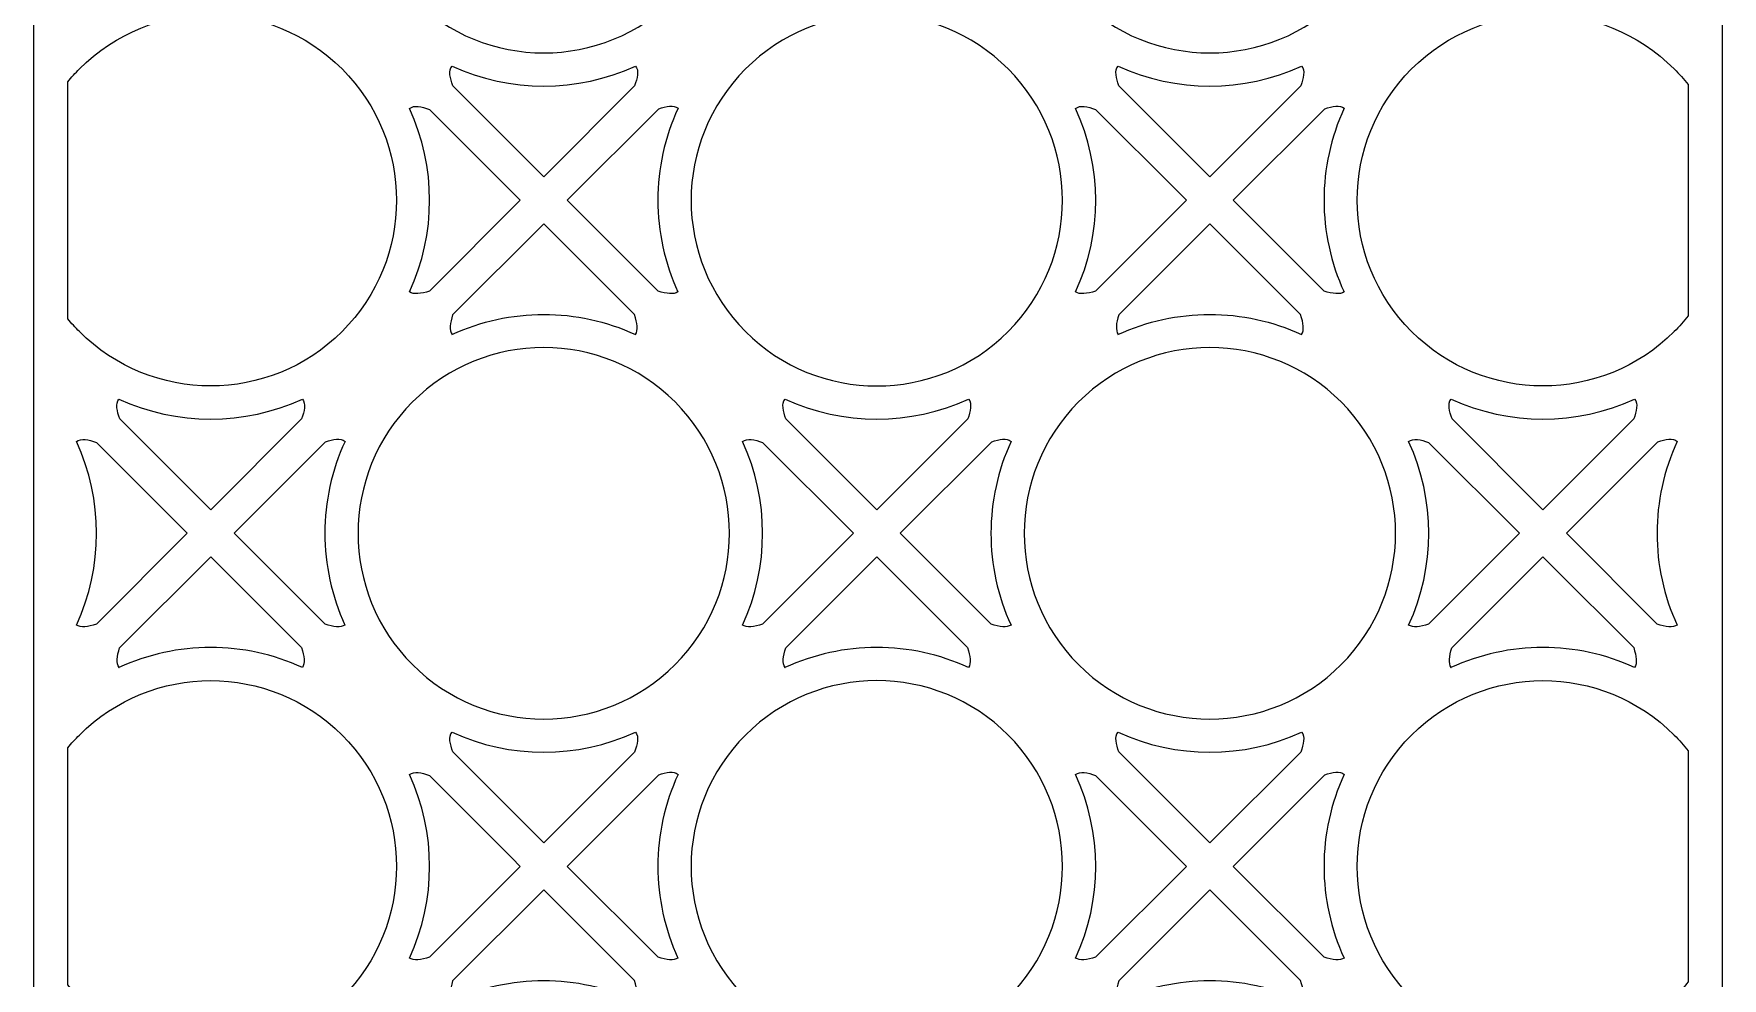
# Model space of a CAD drawing. Header units: centimetres. Extents: x -27 to -20.5, y -6.6 to 6.9.
# Drawn here: x -27 to -20.55, y -3.47 to 0.14 of the extents above; entities that cross this region are included whole.
import ezdxf

# ---------------------------------------------------------------- set-up
doc = ezdxf.new("R2010")
doc.units = ezdxf.units.CM
doc.header["$MEASUREMENT"] = 0
doc.layers.add('layer 1', color=7, linetype='Continuous')

msp = doc.modelspace()

# ---------------------------------------------------------------- linework, layer by layer
at = {"layer": 'layer 1', "color": 250}
for points, knots in [([(-20.54616, -6.61448), (-20.54616, -6.61448), (-20.54616, -6.56891), (-20.54616, -6.56891), (-20.54616, -6.56891), (-20.54616, -6.56891), (-20.54616, -6.48463), (-20.54616, -6.48463), (-20.54616, -6.48463), (-20.54616, -6.48463), (-20.54616, 6.72682), (-20.54616, 6.72682), (-20.54616, 6.72682), (-20.54616, 6.72682), (-20.54616, 6.81765), (-20.54616, 6.81765), (-20.54616, 6.81765), (-20.54616, 6.81765), (-20.54616, 6.85667), (-20.54616, 6.85667), (-20.54616, 6.85667), (-20.54616, 6.85667), (-26.86929, 6.85667), (-26.86929, 6.85667), (-26.86929, 6.85667), (-26.86929, 6.85667), (-26.90224, 6.85667), (-26.90224, 6.85667), (-26.90224, 6.85667), (-26.90224, 6.85667), (-26.99914, 6.85667), (-26.99914, 6.85667), (-26.99914, 6.85667), (-26.99914, 6.85667), (-26.99914, -6.48463), (-26.99914, -6.48463), (-26.99914, -6.48463), (-26.99914, -6.48463), (-26.99914, -6.51149), (-26.99914, -6.51149), (-26.99914, -6.51149), (-26.99914, -6.51149), (-26.99914, -6.61448), (-26.99914, -6.61448), (-26.99914, -6.61448), (-26.99914, -6.61448), (-20.54616, -6.61448), (-20.54616, -6.61448)], [0, 0, 0, 0, 0.0769231, 0.0769231, 0.0769231, 0.0769231, 0.1538462, 0.1538462, 0.1538462, 0.1538462, 0.2307692, 0.2307692, 0.2307692, 0.2307692, 0.3076923, 0.3076923, 0.3076923, 0.3076923, 0.3846154, 0.3846154, 0.3846154, 0.3846154, 0.4615385, 0.4615385, 0.4615385, 0.4615385, 0.5384615, 0.5384615, 0.5384615, 0.5384615, 0.6153846, 0.6153846, 0.6153846, 0.6153846, 0.6923077, 0.6923077, 0.6923077, 0.6923077, 0.7692308, 0.7692308, 0.7692308, 0.7692308, 0.8461538, 0.8461538, 0.8461538, 0.8461538, 1, 1, 1, 1]), ([(-25.55192, 1.27706), (-25.27479, 1.5542), (-24.82528, 1.5542), (-24.54817, 1.27706), (-24.54817, 1.27706), (-24.27103, 0.99994), (-24.27103, 0.55044), (-24.54817, 0.27332), (-24.54817, 0.27332), (-24.82528, -0.00382), (-25.27479, -0.00382), (-25.55192, 0.27332), (-25.55192, 0.27332), (-25.82905, 0.55044), (-25.82905, 0.99994), (-25.55192, 1.27706)], [0, 0, 0, 0, 0.2, 0.2, 0.2, 0.2, 0.4, 0.4, 0.4, 0.4, 0.6, 0.6, 0.6, 0.6, 1, 1, 1, 1]), ([(-23.00624, 1.27706), (-22.7291, 1.5542), (-22.2796, 1.5542), (-22.00248, 1.27706), (-22.00248, 1.27706), (-21.72536, 0.99994), (-21.72536, 0.55044), (-22.00248, 0.27332), (-22.00248, 0.27332), (-22.2796, -0.00382), (-22.7291, -0.00382), (-23.00624, 0.27332), (-23.00624, 0.27332), (-23.28336, 0.55044), (-23.28336, 0.99994), (-23.00624, 1.27706)], [0, 0, 0, 0, 0.2, 0.2, 0.2, 0.2, 0.4, 0.4, 0.4, 0.4, 0.6, 0.6, 0.6, 0.6, 1, 1, 1, 1]), ([(-26.86929, -0.95063), (-26.85533, -0.96744), (-26.84051, -0.98377), (-26.82475, -0.99953), (-26.82475, -0.99953), (-26.54764, -1.27666), (-26.09814, -1.27666), (-25.821, -0.99953), (-25.821, -0.99953), (-25.54388, -0.7224), (-25.54388, -0.2729), (-25.821, 0.00423), (-25.821, 0.00423), (-26.09814, 0.28137), (-26.54764, 0.28137), (-26.82475, 0.00423), (-26.82475, 0.00423), (-26.84051, -0.01153), (-26.85533, -0.02787), (-26.86929, -0.04468), (-26.86929, -0.04468), (-26.86929, -0.04468), (-26.86929, -0.95063), (-26.86929, -0.95063)], [0, 0, 0, 0, 0.1428571, 0.1428571, 0.1428571, 0.1428571, 0.2857143, 0.2857143, 0.2857143, 0.2857143, 0.4285714, 0.4285714, 0.4285714, 0.4285714, 0.5714286, 0.5714286, 0.5714286, 0.5714286, 0.7142857, 0.7142857, 0.7142857, 0.7142857, 1, 1, 1, 1]), ([(-24.27907, 0.00423), (-24.00195, 0.28137), (-23.55245, 0.28137), (-23.27531, 0.00423), (-23.27531, 0.00423), (-22.99819, -0.2729), (-22.99819, -0.7224), (-23.27531, -0.99953), (-23.27531, -0.99953), (-23.55245, -1.27666), (-24.00195, -1.27666), (-24.27907, -0.99953), (-24.27907, -0.99953), (-24.55621, -0.7224), (-24.55621, -0.2729), (-24.27907, 0.00423)], [0, 0, 0, 0, 0.2, 0.2, 0.2, 0.2, 0.4, 0.4, 0.4, 0.4, 0.6, 0.6, 0.6, 0.6, 1, 1, 1, 1]), ([(-20.67601, -0.05585), (-20.69257, -0.03508), (-20.71041, -0.015), (-20.72964, 0.00423), (-20.72964, 0.00423), (-21.00677, 0.28137), (-21.45626, 0.28137), (-21.7334, 0.00423), (-21.7334, 0.00423), (-22.01052, -0.2729), (-22.01052, -0.7224), (-21.7334, -0.99953), (-21.7334, -0.99953), (-21.45626, -1.27666), (-21.00677, -1.27666), (-20.72964, -0.99953), (-20.72964, -0.99953), (-20.71041, -0.9803), (-20.69257, -0.96023), (-20.67601, -0.93946), (-20.67601, -0.93946), (-20.67601, -0.93946), (-20.67601, -0.05585), (-20.67601, -0.05585)], [0, 0, 0, 0, 0.1428571, 0.1428571, 0.1428571, 0.1428571, 0.2857143, 0.2857143, 0.2857143, 0.2857143, 0.4285714, 0.4285714, 0.4285714, 0.4285714, 0.5714286, 0.5714286, 0.5714286, 0.5714286, 0.7142857, 0.7142857, 0.7142857, 0.7142857, 1, 1, 1, 1]), ([(-25.05004, -0.40795), (-25.05004, -0.40795), (-24.70275, -0.06067), (-24.70275, -0.06067), (-24.70275, -0.06067), (-24.69217, -0.03058), (-24.68498, -0.00221), (-24.69945, 0.01538), (-24.69945, 0.01538), (-24.92131, -0.08694), (-25.17882, -0.08695), (-25.40067, 0.01537), (-25.40067, 0.01537), (-25.41509, -0.00221), (-25.408, -0.03052), (-25.39744, -0.06056), (-25.39744, -0.06056), (-25.39744, -0.06056), (-25.05004, -0.40795), (-25.05004, -0.40795)], [0, 0, 0, 0, 0.1666667, 0.1666667, 0.1666667, 0.1666667, 0.3333333, 0.3333333, 0.3333333, 0.3333333, 0.5, 0.5, 0.5, 0.5, 0.6666667, 0.6666667, 0.6666667, 0.6666667, 1, 1, 1, 1]), ([(-22.50435, -0.40795), (-22.50435, -0.40795), (-22.15707, -0.06067), (-22.15707, -0.06067), (-22.15707, -0.06067), (-22.14648, -0.03058), (-22.13931, -0.00221), (-22.15377, 0.01538), (-22.15377, 0.01538), (-22.37562, -0.08694), (-22.63315, -0.08695), (-22.85499, 0.01537), (-22.85499, 0.01537), (-22.86941, -0.00221), (-22.86233, -0.03052), (-22.85175, -0.06057), (-22.85175, -0.06057), (-22.85175, -0.06057), (-22.50436, -0.40795), (-22.50436, -0.40795), (-22.50436, -0.40795), (-22.50436, -0.40795), (-22.50435, -0.40795), (-22.50435, -0.40795)], [0, 0, 0, 0, 0.1428571, 0.1428571, 0.1428571, 0.1428571, 0.2857143, 0.2857143, 0.2857143, 0.2857143, 0.4285714, 0.4285714, 0.4285714, 0.4285714, 0.5714286, 0.5714286, 0.5714286, 0.5714286, 0.7142857, 0.7142857, 0.7142857, 0.7142857, 1, 1, 1, 1]), ([(-25.48676, -0.84468), (-25.48676, -0.84468), (-25.13974, -0.49766), (-25.13974, -0.49766), (-25.13974, -0.49766), (-25.13974, -0.49766), (-25.48708, -0.15032), (-25.48708, -0.15032), (-25.48708, -0.15032), (-25.51718, -0.13973), (-25.54552, -0.13258), (-25.56311, -0.14707), (-25.56311, -0.14707), (-25.46082, -0.3689), (-25.4608, -0.62632), (-25.56308, -0.84817), (-25.56308, -0.84817), (-25.54683, -0.85889), (-25.51965, -0.85545), (-25.48676, -0.84468)], [0, 0, 0, 0, 0.1666667, 0.1666667, 0.1666667, 0.1666667, 0.3333333, 0.3333333, 0.3333333, 0.3333333, 0.5, 0.5, 0.5, 0.5, 0.6666667, 0.6666667, 0.6666667, 0.6666667, 1, 1, 1, 1]), ([(-24.6109, -0.14823), (-24.6109, -0.14823), (-24.96034, -0.49766), (-24.96034, -0.49766), (-24.96034, -0.49766), (-24.96034, -0.49766), (-24.61326, -0.84474), (-24.61326, -0.84474), (-24.61326, -0.84474), (-24.58044, -0.85545), (-24.55331, -0.85888), (-24.53708, -0.84821), (-24.53708, -0.84821), (-24.63949, -0.6261), (-24.63937, -0.36834), (-24.53673, -0.14634), (-24.53673, -0.14634), (-24.55379, -0.13163), (-24.58142, -0.13801), (-24.6109, -0.14823)], [0, 0, 0, 0, 0.1666667, 0.1666667, 0.1666667, 0.1666667, 0.3333333, 0.3333333, 0.3333333, 0.3333333, 0.5, 0.5, 0.5, 0.5, 0.6666667, 0.6666667, 0.6666667, 0.6666667, 1, 1, 1, 1]), ([(-22.94107, -0.84468), (-22.94107, -0.84468), (-22.59406, -0.49766), (-22.59406, -0.49766), (-22.59406, -0.49766), (-22.59406, -0.49766), (-22.62475, -0.46696), (-22.62475, -0.46696), (-22.62475, -0.46696), (-22.62475, -0.46696), (-22.94141, -0.15032), (-22.94141, -0.15032), (-22.94141, -0.15032), (-22.9715, -0.13973), (-22.99984, -0.13258), (-23.01743, -0.14707), (-23.01743, -0.14707), (-22.91513, -0.3689), (-22.91511, -0.62632), (-23.01739, -0.84817), (-23.01739, -0.84817), (-23.00115, -0.85889), (-22.97396, -0.85545), (-22.94107, -0.84468)], [0, 0, 0, 0, 0.1428571, 0.1428571, 0.1428571, 0.1428571, 0.2857143, 0.2857143, 0.2857143, 0.2857143, 0.4285714, 0.4285714, 0.4285714, 0.4285714, 0.5714286, 0.5714286, 0.5714286, 0.5714286, 0.7142857, 0.7142857, 0.7142857, 0.7142857, 1, 1, 1, 1]), ([(-22.06522, -0.14823), (-22.06522, -0.14823), (-22.41465, -0.49766), (-22.41465, -0.49766), (-22.41465, -0.49766), (-22.41465, -0.49766), (-22.06757, -0.84474), (-22.06757, -0.84474), (-22.06757, -0.84474), (-22.03476, -0.85545), (-22.00763, -0.85887), (-21.9914, -0.84821), (-21.9914, -0.84821), (-22.09381, -0.6261), (-22.0937, -0.36834), (-21.99105, -0.14634), (-21.99105, -0.14634), (-22.00811, -0.13163), (-22.03573, -0.13801), (-22.06522, -0.14823)], [0, 0, 0, 0, 0.1666667, 0.1666667, 0.1666667, 0.1666667, 0.3333333, 0.3333333, 0.3333333, 0.3333333, 0.5, 0.5, 0.5, 0.5, 0.6666667, 0.6666667, 0.6666667, 0.6666667, 1, 1, 1, 1]), ([(-24.70303, -0.93437), (-24.69227, -0.96725), (-24.68881, -0.99441), (-24.69954, -1.01065), (-24.69954, -1.01065), (-24.92161, -0.90825), (-25.17933, -0.90836), (-25.40134, -1.01098), (-25.40134, -1.01098), (-25.40134, -1.01098), (-25.40046, -1.01011), (-25.40046, -1.01011), (-25.40046, -1.01011), (-25.41145, -0.99433), (-25.40852, -0.96778), (-25.39822, -0.93555), (-25.39822, -0.93555), (-25.39822, -0.93555), (-25.05004, -0.58736), (-25.05004, -0.58736), (-25.05004, -0.58736), (-25.05004, -0.58736), (-24.70303, -0.93437), (-24.70303, -0.93437)], [0, 0, 0, 0, 0.1428571, 0.1428571, 0.1428571, 0.1428571, 0.2857143, 0.2857143, 0.2857143, 0.2857143, 0.4285714, 0.4285714, 0.4285714, 0.4285714, 0.5714286, 0.5714286, 0.5714286, 0.5714286, 0.7142857, 0.7142857, 0.7142857, 0.7142857, 1, 1, 1, 1]), ([(-22.15735, -0.93437), (-22.14659, -0.96725), (-22.14314, -0.99441), (-22.15385, -1.01065), (-22.15385, -1.01065), (-22.37594, -0.90825), (-22.63364, -0.90836), (-22.85566, -1.01098), (-22.85566, -1.01098), (-22.85566, -1.01098), (-22.85478, -1.01011), (-22.85478, -1.01011), (-22.85478, -1.01011), (-22.86576, -0.99433), (-22.86283, -0.96778), (-22.85255, -0.93555), (-22.85255, -0.93555), (-22.85255, -0.93555), (-22.50435, -0.58736), (-22.50435, -0.58736), (-22.50435, -0.58736), (-22.50435, -0.58736), (-22.15735, -0.93437), (-22.15735, -0.93437)], [0, 0, 0, 0, 0.1428571, 0.1428571, 0.1428571, 0.1428571, 0.2857143, 0.2857143, 0.2857143, 0.2857143, 0.4285714, 0.4285714, 0.4285714, 0.4285714, 0.5714286, 0.5714286, 0.5714286, 0.5714286, 0.7142857, 0.7142857, 0.7142857, 0.7142857, 1, 1, 1, 1]), ([(-25.55192, -1.26861), (-25.27479, -0.99148), (-24.82528, -0.99148), (-24.54817, -1.26861), (-24.54817, -1.26861), (-24.27103, -1.54575), (-24.27103, -1.99525), (-24.54817, -2.27237), (-24.54817, -2.27237), (-24.82528, -2.54951), (-25.27479, -2.54951), (-25.55192, -2.27237), (-25.55192, -2.27237), (-25.82905, -1.99525), (-25.82905, -1.54575), (-25.55192, -1.26861)], [0, 0, 0, 0, 0.2, 0.2, 0.2, 0.2, 0.4, 0.4, 0.4, 0.4, 0.6, 0.6, 0.6, 0.6, 1, 1, 1, 1]), ([(-23.00624, -1.26861), (-22.7291, -0.99148), (-22.2796, -0.99148), (-22.00248, -1.26861), (-22.00248, -1.26861), (-21.72536, -1.54575), (-21.72536, -1.99525), (-22.00248, -2.27237), (-22.00248, -2.27237), (-22.2796, -2.54951), (-22.7291, -2.54951), (-23.00624, -2.27237), (-23.00624, -2.27237), (-23.28336, -1.99525), (-23.28336, -1.54575), (-23.00624, -1.26861)], [0, 0, 0, 0, 0.2, 0.2, 0.2, 0.2, 0.4, 0.4, 0.4, 0.4, 0.6, 0.6, 0.6, 0.6, 1, 1, 1, 1]), ([(-26.32287, -1.68079), (-26.32287, -1.68079), (-25.97558, -1.3335), (-25.97558, -1.3335), (-25.97558, -1.3335), (-25.965, -1.30343), (-25.95783, -1.27506), (-25.97229, -1.25746), (-25.97229, -1.25746), (-26.19415, -1.35978), (-26.45167, -1.35979), (-26.67353, -1.25747), (-26.67353, -1.25747), (-26.68793, -1.27506), (-26.68085, -1.30337), (-26.67027, -1.33341), (-26.67027, -1.33341), (-26.67027, -1.33341), (-26.32287, -1.68079), (-26.32287, -1.68079)], [0, 0, 0, 0, 0.1666667, 0.1666667, 0.1666667, 0.1666667, 0.3333333, 0.3333333, 0.3333333, 0.3333333, 0.5, 0.5, 0.5, 0.5, 0.6666667, 0.6666667, 0.6666667, 0.6666667, 1, 1, 1, 1]), ([(-23.7772, -1.68079), (-23.7772, -1.68079), (-23.4299, -1.33349), (-23.4299, -1.33349), (-23.4299, -1.33349), (-23.41932, -1.30341), (-23.41215, -1.27506), (-23.42661, -1.25746), (-23.42661, -1.25746), (-23.64848, -1.35978), (-23.90598, -1.35979), (-24.12784, -1.25747), (-24.12784, -1.25747), (-24.14226, -1.27506), (-24.13516, -1.30337), (-24.12459, -1.33341), (-24.12459, -1.33341), (-24.12459, -1.33341), (-23.7772, -1.68079), (-23.7772, -1.68079)], [0, 0, 0, 0, 0.1666667, 0.1666667, 0.1666667, 0.1666667, 0.3333333, 0.3333333, 0.3333333, 0.3333333, 0.5, 0.5, 0.5, 0.5, 0.6666667, 0.6666667, 0.6666667, 0.6666667, 1, 1, 1, 1]), ([(-21.23151, -1.68079), (-21.23151, -1.68079), (-20.88421, -1.33349), (-20.88421, -1.33349), (-20.88421, -1.33349), (-20.87364, -1.30341), (-20.86646, -1.27506), (-20.88092, -1.25746), (-20.88092, -1.25746), (-21.10279, -1.35978), (-21.3603, -1.35979), (-21.58215, -1.25747), (-21.58215, -1.25747), (-21.59657, -1.27506), (-21.58947, -1.30337), (-21.57891, -1.3334), (-21.57891, -1.3334), (-21.57891, -1.3334), (-21.23151, -1.68079), (-21.23151, -1.68079)], [0, 0, 0, 0, 0.1666667, 0.1666667, 0.1666667, 0.1666667, 0.3333333, 0.3333333, 0.3333333, 0.3333333, 0.5, 0.5, 0.5, 0.5, 0.6666667, 0.6666667, 0.6666667, 0.6666667, 1, 1, 1, 1]), ([(-26.75961, -2.11753), (-26.75961, -2.11753), (-26.41258, -1.7705), (-26.41258, -1.7705), (-26.41258, -1.7705), (-26.41258, -1.7705), (-26.75993, -1.42316), (-26.75993, -1.42316), (-26.75993, -1.42316), (-26.79002, -1.41257), (-26.81836, -1.40544), (-26.83595, -1.4199), (-26.83595, -1.4199), (-26.73366, -1.64173), (-26.73364, -1.89917), (-26.83592, -2.12102), (-26.83592, -2.12102), (-26.81968, -2.13174), (-26.79248, -2.1283), (-26.75961, -2.11753)], [0, 0, 0, 0, 0.1666667, 0.1666667, 0.1666667, 0.1666667, 0.3333333, 0.3333333, 0.3333333, 0.3333333, 0.5, 0.5, 0.5, 0.5, 0.6666667, 0.6666667, 0.6666667, 0.6666667, 1, 1, 1, 1]), ([(-26.23317, -1.7705), (-26.23317, -1.7705), (-25.88611, -2.11757), (-25.88611, -2.11757), (-25.88611, -2.11757), (-25.85328, -2.1283), (-25.82615, -2.13172), (-25.80992, -2.12104), (-25.80992, -2.12104), (-25.91233, -1.89895), (-25.91222, -1.64118), (-25.80957, -1.41919), (-25.80957, -1.41919), (-25.82664, -1.40446), (-25.85426, -1.41087), (-25.88374, -1.42107), (-25.88374, -1.42107), (-25.88374, -1.42107), (-26.23317, -1.7705), (-26.23317, -1.7705)], [0, 0, 0, 0, 0.1666667, 0.1666667, 0.1666667, 0.1666667, 0.3333333, 0.3333333, 0.3333333, 0.3333333, 0.5, 0.5, 0.5, 0.5, 0.6666667, 0.6666667, 0.6666667, 0.6666667, 1, 1, 1, 1]), ([(-24.21392, -2.11753), (-24.21392, -2.11753), (-23.86689, -1.7705), (-23.86689, -1.7705), (-23.86689, -1.7705), (-23.86689, -1.7705), (-23.8669, -1.7705), (-23.8669, -1.7705), (-23.8669, -1.7705), (-23.8669, -1.7705), (-24.21425, -1.42316), (-24.21425, -1.42316), (-24.21425, -1.42316), (-24.24433, -1.41257), (-24.27268, -1.40544), (-24.29026, -1.4199), (-24.29026, -1.4199), (-24.18797, -1.64173), (-24.18795, -1.89917), (-24.29024, -2.12102), (-24.29024, -2.12102), (-24.274, -2.13174), (-24.2468, -2.1283), (-24.21392, -2.11753)], [0, 0, 0, 0, 0.1428571, 0.1428571, 0.1428571, 0.1428571, 0.2857143, 0.2857143, 0.2857143, 0.2857143, 0.4285714, 0.4285714, 0.4285714, 0.4285714, 0.5714286, 0.5714286, 0.5714286, 0.5714286, 0.7142857, 0.7142857, 0.7142857, 0.7142857, 1, 1, 1, 1]), ([(-23.68749, -1.77051), (-23.68749, -1.77051), (-23.34044, -2.11755), (-23.34044, -2.11755), (-23.34044, -2.11755), (-23.30761, -2.1283), (-23.28047, -2.13172), (-23.26423, -2.12104), (-23.26423, -2.12104), (-23.36665, -1.89895), (-23.36653, -1.64118), (-23.26389, -1.41919), (-23.26389, -1.41919), (-23.28095, -1.40446), (-23.30858, -1.41087), (-23.33807, -1.42107), (-23.33807, -1.42107), (-23.33807, -1.42107), (-23.68749, -1.77051), (-23.68749, -1.77051)], [0, 0, 0, 0, 0.1666667, 0.1666667, 0.1666667, 0.1666667, 0.3333333, 0.3333333, 0.3333333, 0.3333333, 0.5, 0.5, 0.5, 0.5, 0.6666667, 0.6666667, 0.6666667, 0.6666667, 1, 1, 1, 1]), ([(-21.66824, -2.11753), (-21.66824, -2.11753), (-21.32122, -1.77051), (-21.32122, -1.77051), (-21.32122, -1.77051), (-21.32122, -1.77051), (-21.66856, -1.42316), (-21.66856, -1.42316), (-21.66856, -1.42316), (-21.69866, -1.41257), (-21.72699, -1.40544), (-21.74459, -1.4199), (-21.74459, -1.4199), (-21.6423, -1.64173), (-21.64228, -1.89917), (-21.74455, -2.12102), (-21.74455, -2.12102), (-21.7283, -2.13174), (-21.70112, -2.1283), (-21.66824, -2.11753)], [0, 0, 0, 0, 0.1666667, 0.1666667, 0.1666667, 0.1666667, 0.3333333, 0.3333333, 0.3333333, 0.3333333, 0.5, 0.5, 0.5, 0.5, 0.6666667, 0.6666667, 0.6666667, 0.6666667, 1, 1, 1, 1]), ([(-20.79238, -1.42107), (-20.79238, -1.42107), (-21.14181, -1.7705), (-21.14181, -1.7705), (-21.14181, -1.7705), (-21.14181, -1.7705), (-21.14181, -1.77051), (-21.14181, -1.77051), (-21.14181, -1.77051), (-21.14181, -1.77051), (-20.79476, -2.11755), (-20.79476, -2.11755), (-20.79476, -2.11755), (-20.76193, -2.1283), (-20.73478, -2.13172), (-20.71856, -2.12104), (-20.71856, -2.12104), (-20.82097, -1.89895), (-20.82084, -1.64118), (-20.7182, -1.41919), (-20.7182, -1.41919), (-20.73527, -1.40446), (-20.7629, -1.41087), (-20.79238, -1.42107)], [0, 0, 0, 0, 0.1428571, 0.1428571, 0.1428571, 0.1428571, 0.2857143, 0.2857143, 0.2857143, 0.2857143, 0.4285714, 0.4285714, 0.4285714, 0.4285714, 0.5714286, 0.5714286, 0.5714286, 0.5714286, 0.7142857, 0.7142857, 0.7142857, 0.7142857, 1, 1, 1, 1]), ([(-26.32288, -1.8602), (-26.32288, -1.8602), (-26.67106, -2.2084), (-26.67106, -2.2084), (-26.67106, -2.2084), (-26.68135, -2.24063), (-26.68428, -2.26717), (-26.67331, -2.28294), (-26.67331, -2.28294), (-26.67331, -2.28294), (-26.67418, -2.28383), (-26.67418, -2.28383), (-26.67418, -2.28383), (-26.45217, -2.18122), (-26.19446, -2.1811), (-25.97237, -2.28349), (-25.97237, -2.28349), (-25.96166, -2.26725), (-25.96512, -2.24008), (-25.97586, -2.20722), (-25.97586, -2.20722), (-25.97586, -2.20722), (-26.32288, -1.8602), (-26.32288, -1.8602)], [0, 0, 0, 0, 0.1428571, 0.1428571, 0.1428571, 0.1428571, 0.2857143, 0.2857143, 0.2857143, 0.2857143, 0.4285714, 0.4285714, 0.4285714, 0.4285714, 0.5714286, 0.5714286, 0.5714286, 0.5714286, 0.7142857, 0.7142857, 0.7142857, 0.7142857, 1, 1, 1, 1]), ([(-23.7772, -1.8602), (-23.7772, -1.8602), (-24.12538, -2.2084), (-24.12538, -2.2084), (-24.12538, -2.2084), (-24.13567, -2.24063), (-24.1386, -2.26717), (-24.12762, -2.28294), (-24.12762, -2.28294), (-24.12762, -2.28294), (-24.1285, -2.28383), (-24.1285, -2.28383), (-24.1285, -2.28383), (-23.90649, -2.18122), (-23.64878, -2.1811), (-23.42669, -2.28349), (-23.42669, -2.28349), (-23.41597, -2.26725), (-23.41943, -2.24008), (-23.43019, -2.20722), (-23.43019, -2.20722), (-23.43019, -2.20722), (-23.7772, -1.8602), (-23.7772, -1.8602)], [0, 0, 0, 0, 0.1428571, 0.1428571, 0.1428571, 0.1428571, 0.2857143, 0.2857143, 0.2857143, 0.2857143, 0.4285714, 0.4285714, 0.4285714, 0.4285714, 0.5714286, 0.5714286, 0.5714286, 0.5714286, 0.7142857, 0.7142857, 0.7142857, 0.7142857, 1, 1, 1, 1]), ([(-21.23151, -1.8602), (-21.23151, -1.8602), (-21.5797, -2.2084), (-21.5797, -2.2084), (-21.5797, -2.2084), (-21.59, -2.24063), (-21.59293, -2.26717), (-21.58194, -2.28294), (-21.58194, -2.28294), (-21.58194, -2.28294), (-21.58281, -2.28383), (-21.58281, -2.28383), (-21.58281, -2.28383), (-21.36081, -2.18122), (-21.10308, -2.1811), (-20.881, -2.28349), (-20.881, -2.28349), (-20.87029, -2.26725), (-20.87375, -2.24008), (-20.88451, -2.20722), (-20.88451, -2.20722), (-20.88451, -2.20722), (-21.20087, -1.89085), (-21.20087, -1.89085), (-21.20087, -1.89085), (-21.20087, -1.89085), (-21.23151, -1.8602), (-21.23151, -1.8602)], [0, 0, 0, 0, 0.125, 0.125, 0.125, 0.125, 0.25, 0.25, 0.25, 0.25, 0.375, 0.375, 0.375, 0.375, 0.5, 0.5, 0.5, 0.5, 0.625, 0.625, 0.625, 0.625, 0.75, 0.75, 0.75, 0.75, 1, 1, 1, 1]), ([(-26.86929, -3.49631), (-26.85533, -3.51312), (-26.84051, -3.52945), (-26.82475, -3.54521), (-26.82475, -3.54521), (-26.54764, -3.82235), (-26.09814, -3.82235), (-25.821, -3.54521), (-25.821, -3.54521), (-25.54388, -3.26808), (-25.54388, -2.81858), (-25.821, -2.54146), (-25.821, -2.54146), (-26.09814, -2.26432), (-26.54764, -2.26432), (-26.82475, -2.54146), (-26.82475, -2.54146), (-26.84051, -2.55721), (-26.85533, -2.57355), (-26.86929, -2.59036), (-26.86929, -2.59036), (-26.86929, -2.59036), (-26.86929, -3.49631), (-26.86929, -3.49631)], [0, 0, 0, 0, 0.1428571, 0.1428571, 0.1428571, 0.1428571, 0.2857143, 0.2857143, 0.2857143, 0.2857143, 0.4285714, 0.4285714, 0.4285714, 0.4285714, 0.5714286, 0.5714286, 0.5714286, 0.5714286, 0.7142857, 0.7142857, 0.7142857, 0.7142857, 1, 1, 1, 1]), ([(-24.27907, -2.54146), (-24.00195, -2.26432), (-23.55245, -2.26432), (-23.27531, -2.54146), (-23.27531, -2.54146), (-22.99819, -2.81858), (-22.99819, -3.26808), (-23.27531, -3.54521), (-23.27531, -3.54521), (-23.55245, -3.82235), (-24.00195, -3.82235), (-24.27907, -3.54521), (-24.27907, -3.54521), (-24.55621, -3.26808), (-24.55621, -2.81858), (-24.27907, -2.54146)], [0, 0, 0, 0, 0.2, 0.2, 0.2, 0.2, 0.4, 0.4, 0.4, 0.4, 0.6, 0.6, 0.6, 0.6, 1, 1, 1, 1]), ([(-20.67601, -2.60153), (-20.69257, -2.58076), (-20.71041, -2.56068), (-20.72964, -2.54146), (-20.72964, -2.54146), (-21.00677, -2.26432), (-21.45626, -2.26432), (-21.7334, -2.54146), (-21.7334, -2.54146), (-22.01052, -2.81858), (-22.01052, -3.26808), (-21.7334, -3.54521), (-21.7334, -3.54521), (-21.45626, -3.82235), (-21.00677, -3.82235), (-20.72964, -3.54521), (-20.72964, -3.54521), (-20.71041, -3.52599), (-20.69257, -3.50591), (-20.67601, -3.48514), (-20.67601, -3.48514), (-20.67601, -3.48514), (-20.67601, -2.60153), (-20.67601, -2.60153)], [0, 0, 0, 0, 0.1428571, 0.1428571, 0.1428571, 0.1428571, 0.2857143, 0.2857143, 0.2857143, 0.2857143, 0.4285714, 0.4285714, 0.4285714, 0.4285714, 0.5714286, 0.5714286, 0.5714286, 0.5714286, 0.7142857, 0.7142857, 0.7142857, 0.7142857, 1, 1, 1, 1]), ([(-25.05004, -2.95364), (-25.05004, -2.95364), (-24.70275, -2.60636), (-24.70275, -2.60636), (-24.70275, -2.60636), (-24.69217, -2.57627), (-24.68498, -2.54789), (-24.69945, -2.5303), (-24.69945, -2.5303), (-24.92131, -2.63263), (-25.17882, -2.63264), (-25.40067, -2.53032), (-25.40067, -2.53032), (-25.41509, -2.54789), (-25.408, -2.57622), (-25.39744, -2.60624), (-25.39744, -2.60624), (-25.39744, -2.60624), (-25.05004, -2.95364), (-25.05004, -2.95364)], [0, 0, 0, 0, 0.1666667, 0.1666667, 0.1666667, 0.1666667, 0.3333333, 0.3333333, 0.3333333, 0.3333333, 0.5, 0.5, 0.5, 0.5, 0.6666667, 0.6666667, 0.6666667, 0.6666667, 1, 1, 1, 1]), ([(-22.50435, -2.95364), (-22.50435, -2.95364), (-22.15707, -2.60636), (-22.15707, -2.60636), (-22.15707, -2.60636), (-22.14648, -2.57627), (-22.13931, -2.54789), (-22.15377, -2.5303), (-22.15377, -2.5303), (-22.37562, -2.63263), (-22.63315, -2.63264), (-22.85499, -2.53032), (-22.85499, -2.53032), (-22.86941, -2.54789), (-22.86233, -2.57623), (-22.85174, -2.60626), (-22.85174, -2.60626), (-22.85174, -2.60626), (-22.50436, -2.95364), (-22.50436, -2.95364), (-22.50436, -2.95364), (-22.50436, -2.95364), (-22.50435, -2.95364), (-22.50435, -2.95364)], [0, 0, 0, 0, 0.1428571, 0.1428571, 0.1428571, 0.1428571, 0.2857143, 0.2857143, 0.2857143, 0.2857143, 0.4285714, 0.4285714, 0.4285714, 0.4285714, 0.5714286, 0.5714286, 0.5714286, 0.5714286, 0.7142857, 0.7142857, 0.7142857, 0.7142857, 1, 1, 1, 1]), ([(-25.17044, -3.01265), (-25.17044, -3.01265), (-25.48709, -2.696), (-25.48709, -2.696), (-25.48709, -2.696), (-25.51719, -2.68542), (-25.54552, -2.67827), (-25.56311, -2.69273), (-25.56311, -2.69273), (-25.46082, -2.91458), (-25.4608, -3.17201), (-25.56308, -3.39386), (-25.56308, -3.39386), (-25.54683, -3.40458), (-25.51965, -3.40115), (-25.48676, -3.39036), (-25.48676, -3.39036), (-25.48676, -3.39036), (-25.13974, -3.04334), (-25.13974, -3.04334), (-25.13974, -3.04334), (-25.13974, -3.04334), (-25.17044, -3.01265), (-25.17044, -3.01265)], [0, 0, 0, 0, 0.1428571, 0.1428571, 0.1428571, 0.1428571, 0.2857143, 0.2857143, 0.2857143, 0.2857143, 0.4285714, 0.4285714, 0.4285714, 0.4285714, 0.5714286, 0.5714286, 0.5714286, 0.5714286, 0.7142857, 0.7142857, 0.7142857, 0.7142857, 1, 1, 1, 1]), ([(-24.61089, -2.6939), (-24.61089, -2.6939), (-24.96034, -3.04334), (-24.96034, -3.04334), (-24.96034, -3.04334), (-24.96034, -3.04334), (-24.61326, -3.39042), (-24.61326, -3.39042), (-24.61326, -3.39042), (-24.58044, -3.40115), (-24.55331, -3.40457), (-24.53708, -3.39388), (-24.53708, -3.39388), (-24.63949, -3.17178), (-24.63937, -2.91403), (-24.53673, -2.69202), (-24.53673, -2.69202), (-24.55379, -2.67731), (-24.58141, -2.6837), (-24.61089, -2.6939)], [0, 0, 0, 0, 0.1666667, 0.1666667, 0.1666667, 0.1666667, 0.3333333, 0.3333333, 0.3333333, 0.3333333, 0.5, 0.5, 0.5, 0.5, 0.6666667, 0.6666667, 0.6666667, 0.6666667, 1, 1, 1, 1]), ([(-22.94107, -3.39036), (-22.94107, -3.39036), (-22.59406, -3.04334), (-22.59406, -3.04334), (-22.59406, -3.04334), (-22.59406, -3.04334), (-22.94141, -2.696), (-22.94141, -2.696), (-22.94141, -2.696), (-22.9715, -2.68542), (-22.99984, -2.67827), (-23.01743, -2.69273), (-23.01743, -2.69273), (-22.91513, -2.91458), (-22.91511, -3.17201), (-23.01739, -3.39386), (-23.01739, -3.39386), (-23.00115, -3.40458), (-22.97396, -3.40115), (-22.94107, -3.39036)], [0, 0, 0, 0, 0.1666667, 0.1666667, 0.1666667, 0.1666667, 0.3333333, 0.3333333, 0.3333333, 0.3333333, 0.5, 0.5, 0.5, 0.5, 0.6666667, 0.6666667, 0.6666667, 0.6666667, 1, 1, 1, 1]), ([(-22.06521, -2.6939), (-22.06521, -2.6939), (-22.41465, -3.04334), (-22.41465, -3.04334), (-22.41465, -3.04334), (-22.41465, -3.04334), (-22.06757, -3.39042), (-22.06757, -3.39042), (-22.06757, -3.39042), (-22.03476, -3.40115), (-22.00763, -3.40456), (-21.9914, -3.39388), (-21.9914, -3.39388), (-22.09381, -3.17178), (-22.0937, -2.91403), (-21.99105, -2.69202), (-21.99105, -2.69202), (-22.00811, -2.67731), (-22.03572, -2.6837), (-22.06521, -2.6939)], [0, 0, 0, 0, 0.1666667, 0.1666667, 0.1666667, 0.1666667, 0.3333333, 0.3333333, 0.3333333, 0.3333333, 0.5, 0.5, 0.5, 0.5, 0.6666667, 0.6666667, 0.6666667, 0.6666667, 1, 1, 1, 1]), ([(-24.70303, -3.48005), (-24.69227, -3.51292), (-24.68881, -3.54009), (-24.69954, -3.55634), (-24.69954, -3.55634), (-24.92161, -3.45394), (-25.17933, -3.45405), (-25.40134, -3.55667), (-25.40134, -3.55667), (-25.40134, -3.55667), (-25.40046, -3.55579), (-25.40046, -3.55579), (-25.40046, -3.55579), (-25.41145, -3.54001), (-25.40852, -3.51347), (-25.39822, -3.48122), (-25.39822, -3.48122), (-25.39822, -3.48122), (-25.05004, -3.13305), (-25.05004, -3.13305), (-25.05004, -3.13305), (-25.05004, -3.13305), (-24.70303, -3.48005), (-24.70303, -3.48005)], [0, 0, 0, 0, 0.1428571, 0.1428571, 0.1428571, 0.1428571, 0.2857143, 0.2857143, 0.2857143, 0.2857143, 0.4285714, 0.4285714, 0.4285714, 0.4285714, 0.5714286, 0.5714286, 0.5714286, 0.5714286, 0.7142857, 0.7142857, 0.7142857, 0.7142857, 1, 1, 1, 1]), ([(-22.15735, -3.48005), (-22.14659, -3.51292), (-22.14314, -3.54009), (-22.15385, -3.55634), (-22.15385, -3.55634), (-22.37594, -3.45394), (-22.63364, -3.45405), (-22.85566, -3.55667), (-22.85566, -3.55667), (-22.85566, -3.55667), (-22.85478, -3.55579), (-22.85478, -3.55579), (-22.85478, -3.55579), (-22.86576, -3.54001), (-22.86283, -3.51347), (-22.85255, -3.48122), (-22.85255, -3.48122), (-22.85255, -3.48122), (-22.50435, -3.13305), (-22.50435, -3.13305), (-22.50435, -3.13305), (-22.50435, -3.13305), (-22.15735, -3.48005), (-22.15735, -3.48005)], [0, 0, 0, 0, 0.1428571, 0.1428571, 0.1428571, 0.1428571, 0.2857143, 0.2857143, 0.2857143, 0.2857143, 0.4285714, 0.4285714, 0.4285714, 0.4285714, 0.5714286, 0.5714286, 0.5714286, 0.5714286, 0.7142857, 0.7142857, 0.7142857, 0.7142857, 1, 1, 1, 1])]:
    msp.add_open_spline(points, degree=3, knots=knots, dxfattribs=at)

doc.saveas('drawing.dxf')
